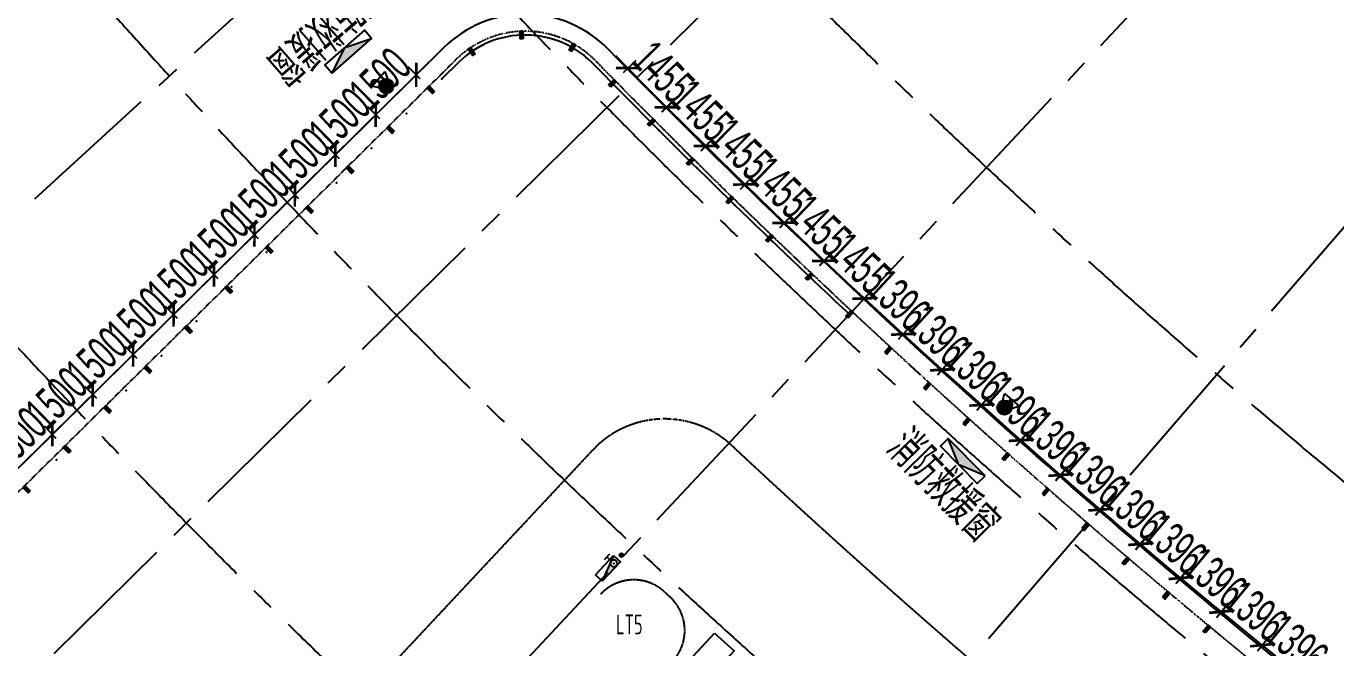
# Model space of a CAD drawing. Extents: x -668578 to 2331563, y -1202445 to 1620273.
# Drawn here: x 713349 to 747905, y 126257 to 142664 of the extents above; entities that cross this region are included whole.
import ezdxf

# ---------------------------------------------------------------- set-up
doc = ezdxf.new("R2010")
doc.units = 0
for name, pattern in [('CENTER2', [28.575, 19.05, -3.175, 3.175, -3.175]), ('Continuous-STLayerSet-Col', [0]), ('DASH', [0.35, 0.25, -0.1]), ('DOT2', [0.125, 0, -0.125])]:
    doc.linetypes.add(name, pattern=pattern)
doc.layers.get('0').update_dxf_attribs({"color": 8})
doc.layers.get('Defpoints').update_dxf_attribs({"color": 8})
for name, color, linetype in [('#文字', 8, 'Continuous'), ('#标注', 8, 'Continuous'), ('#轴线', 8, 'CENTER2'), ('A-AL', 8, 'Continuous'), ('A-BEAM-PLAN-C', 8, 'Continuous'), ('A-FLOR-OTLN', 8, 'DOT2'), ('A-WIND-FRAM', 8, 'Continuous'), ('dim', 8, 'Continuous'), ('STAIR', 8, 'Continuous'), ('外轮廓', 8, 'Continuous'), ('建-文字', 8, 'Continuous'), ('建-消防-防火分区填充', 8, 'Continuous'), ('救援窗', 8, 'Continuous'), ('水-消防-消火栓', 8, 'Continuous'), ('水-消防-消火栓-标识', 8, 'Continuous'), ('消防救援', 8, 'Continuous')]:
    doc.layers.add(name, color=color, linetype=linetype)
doc.styles.add('JHZX', font='jrs.shx', dxfattribs={"width": 0.6, "bigfont": 'jhz.shx'})
doc.styles.add('XD2008', font='xd-hzs.shx', dxfattribs={"width": 0.7, "bigfont": 'xd-hztxt.shx'})
doc.styles.add('图纸文字', font='txt.shx', dxfattribs={"width": 0.5, "bigfont": 'HZTXT.shx'})
doc.dimstyles.new('JZBZ-300', dxfattribs={"dimscale": 300, "dimtxt": 3, "dimasz": 1.5, "dimexe": 1, "dimexo": 1, "dimgap": 0.5, "dimtad": 1, "dimdec": 0, "dimdsep": 46, "dimtxsty": 'JHZX', "dimblk1": 'ARCHTICK', "dimblk2": 'ARCHTICK', "dimsah": 1, "dimcen": 0, "dimclrd": 1, "dimclre": 1, "dimclrt": 2, "dimazin": 2, "dimtfac": 1, "dimtdec": 0, "dimtix": 1, "dimtmove": 0, "dimatfit": 3, "dimfxl": 0, "dimtolj": 1, "dimlwd": -1, "dimlwe": -1, "dimarcsym": 0})
doc.dimstyles.new('JZBZ-400', dxfattribs={"dimscale": 400, "dimtxt": 3, "dimasz": 1.5, "dimexe": 1, "dimexo": 1, "dimgap": 0.5, "dimtad": 1, "dimdec": 0, "dimdsep": 46, "dimtxsty": 'JHZX', "dimblk1": 'ARCHTICK', "dimblk2": 'ARCHTICK', "dimsah": 1, "dimcen": 0, "dimclrd": 1, "dimclre": 1, "dimclrt": 2, "dimazin": 2, "dimtfac": 1, "dimtdec": 0, "dimtix": 1, "dimtmove": 0, "dimatfit": 3, "dimfxl": 0, "dimtolj": 1, "dimlwd": -1, "dimlwe": -1, "dimarcsym": 0})

# ---------------------------------------------------------------- blocks, each defined once
blk = doc.blocks.new('_ARCHTICK')
at = {"color": 0, "linetype": 'ByBlock', "const_width": 0.15}
blk.add_lwpolyline([(-0.5, -0.5), (0.5, 0.5)], dxfattribs=at)
blk = doc.blocks.new('*D2918')
at = {"layer": '#标注', "ltscale": 300, "transparency": 16777216}
for p, q in [((52517, 44290), (60086, 50671)), ((174425, -21557), (175612, -11729))]:
    blk.add_line(p, q, dxfattribs=at)
blk.add_arc((197092, 166179), 179600, 220.13382, 263.11563, dxfattribs=at)
at = {"layer": 'Defpoints', "color": 0, "ltscale": 300, "transparency": 16777216}
for p in [(197092, 166179), (52212, 44032), (92699, 20035), (174378, -21955)]:
    blk.add_point(p, dxfattribs=at)
at = {"layer": '#标注', "ltscale": 300, "transparency": 16777216, "xscale": 600, "yscale": 600, "zscale": 600}
for p, rotation in [((59781, 50414), 130.1338192809486), ((175564, -12126), 353.1156299250185)]:
    blk.add_blockref('_ARCHTICK', p, dxfattribs=dict(at, rotation=rotation))
at = {"layer": '#标注', "ltscale": 300, "transparency": 16777216, "insert": (112118, 8861), "char_height": 1200, "attachment_point": 5, "rotation": 331.6247, "style": 'JHZX'}
blk.add_mtext('\\A1;42.98°', dxfattribs=at)
blk = doc.blocks.new('*D2998')
at = {"layer": '#标注', "transparency": 16777216}
for p, q in [((-91355, 31868), (-88145, 35439)), ((-88413, 35142), (-82643, 29956)), ((-85585, 26682), (-82375, 30253))]:
    blk.add_line(p, q, dxfattribs=at)
at = {"layer": 'Defpoints', "color": 0, "transparency": 16777216}
for p in [(-91623, 31570), (-82643, 29956), (-85853, 26384)]:
    blk.add_point(p, dxfattribs=at)
at = {"layer": '#标注', "transparency": 16777216, "xscale": 600, "yscale": 600, "zscale": 600}
for p, rotation in [((-88413, 35142), 138.0515317976874), ((-82643, 29956), 318.0515317976873)]:
    blk.add_blockref('_ARCHTICK', p, dxfattribs=dict(at, rotation=rotation))
at = {"layer": '#标注', "transparency": 16777216, "insert": (-84993, 33144), "char_height": 1200, "attachment_point": 5, "rotation": 318.0515, "style": 'JHZX'}
blk.add_mtext('\\A1;7758', dxfattribs=at)
blk = doc.blocks.new('*D299')
at = {"layer": 'Defpoints', "color": 0, "ltscale": 300, "transparency": 16777216}
for p in [(745960, 126328), (745646, 125944), (746726, 125060)]:
    blk.add_point(p, dxfattribs=at)
at = {"layer": 'dim', "color": 1, "ltscale": 300, "transparency": 16777216}
for p, q in [((745960, 126328), (745612, 126613)), ((745836, 126176), (746150, 126560)), ((747040, 125444), (745960, 126328)), ((746916, 125292), (747230, 125676)), ((747040, 125444), (747388, 125159))]:
    blk.add_line(p, q, dxfattribs=at)
at = {"layer": 'dim', "color": 1, "ltscale": 300, "transparency": 16777216, "xscale": 450, "yscale": 450, "zscale": 450}
for p, rotation in [((745960, 126328), 320.6906759218861), ((747040, 125444), 140.6906759218861)]:
    blk.add_blockref('_ARCHTICK', p, dxfattribs=dict(at, rotation=rotation))
at = {"layer": 'dim', "color": 2, "ltscale": 300, "transparency": 16777216, "insert": (746880, 126350), "char_height": 900, "attachment_point": 5, "rotation": 320.6907, "style": 'JHZX'}
blk.add_mtext('\\A1;1396', dxfattribs=at)
blk = doc.blocks.new('*D300')
at = {"layer": 'Defpoints', "color": 0, "ltscale": 300, "transparency": 16777216}
for p in [(744880, 127212), (744566, 126829), (745646, 125944)]:
    blk.add_point(p, dxfattribs=at)
at = {"layer": 'dim', "color": 1, "ltscale": 300, "transparency": 16777216}
for p, q in [((744880, 127212), (744532, 127498)), ((744756, 127061), (745070, 127445)), ((745960, 126328), (744880, 127212)), ((745836, 126176), (746150, 126560)), ((745960, 126328), (746308, 126043))]:
    blk.add_line(p, q, dxfattribs=at)
at = {"layer": 'dim', "color": 1, "ltscale": 300, "transparency": 16777216, "xscale": 450, "yscale": 450, "zscale": 450}
for p, rotation in [((744880, 127212), 320.690794600388), ((745960, 126328), 140.690794600388)]:
    blk.add_blockref('_ARCHTICK', p, dxfattribs=dict(at, rotation=rotation))
at = {"layer": 'dim', "color": 2, "ltscale": 300, "transparency": 16777216, "insert": (745800, 127234), "char_height": 900, "attachment_point": 5, "rotation": 320.6908, "style": 'JHZX'}
blk.add_mtext('\\A1;1396', dxfattribs=at)
blk = doc.blocks.new('*D301')
at = {"layer": 'Defpoints', "color": 0, "ltscale": 300, "transparency": 16777216}
for p in [(743809, 128101), (743494, 127724), (744566, 126829)]:
    blk.add_point(p, dxfattribs=at)
at = {"layer": 'dim', "color": 1, "ltscale": 300, "transparency": 16777216}
for p, q in [((743809, 128101), (743464, 128389)), ((743686, 127954), (744002, 128331)), ((744881, 127206), (743809, 128101)), ((744758, 127059), (745073, 127436)), ((744881, 127206), (745226, 126917))]:
    blk.add_line(p, q, dxfattribs=at)
at = {"layer": 'dim', "color": 1, "ltscale": 300, "transparency": 16777216, "xscale": 450, "yscale": 450, "zscale": 450}
for p, rotation in [((743809, 128101), 320.125077342662), ((744881, 127206), 140.125077342662)]:
    blk.add_blockref('_ARCHTICK', p, dxfattribs=dict(at, rotation=rotation))
at = {"layer": 'dim', "color": 2, "ltscale": 300, "transparency": 16777216, "insert": (744730, 128114), "char_height": 900, "attachment_point": 5, "rotation": 320.1251, "style": 'JHZX'}
blk.add_mtext('\\A1;1396', dxfattribs=at)
blk = doc.blocks.new('*D302')
at = {"layer": 'Defpoints', "color": 0, "ltscale": 300, "transparency": 16777216}
for p in [(742744, 128999), (742429, 128626), (743494, 127724)]:
    blk.add_point(p, dxfattribs=at)
at = {"layer": 'dim', "color": 1, "ltscale": 300, "transparency": 16777216}
for p, q in [((742744, 128999), (742401, 129289)), ((742623, 128855), (742938, 129228)), ((743810, 128097), (742744, 128999)), ((743688, 127953), (744004, 128326)), ((743810, 128097), (744153, 127806))]:
    blk.add_line(p, q, dxfattribs=at)
at = {"layer": 'dim', "color": 1, "ltscale": 300, "transparency": 16777216, "xscale": 450, "yscale": 450, "zscale": 450}
for p, rotation in [((742744, 128999), 319.7482229241624), ((743810, 128097), 139.7482229241624)]:
    blk.add_blockref('_ARCHTICK', p, dxfattribs=dict(at, rotation=rotation))
at = {"layer": 'dim', "color": 2, "ltscale": 300, "transparency": 16777216, "insert": (743665, 129006), "char_height": 900, "attachment_point": 5, "rotation": 319.7482, "style": 'JHZX'}
blk.add_mtext('\\A1;1396', dxfattribs=at)
blk = doc.blocks.new('*D303')
at = {"layer": 'Defpoints', "color": 0, "ltscale": 300, "transparency": 16777216}
for p in [(741689, 129905), (741372, 129538), (742429, 128626)]:
    blk.add_point(p, dxfattribs=at)
at = {"layer": 'dim', "color": 1, "ltscale": 300, "transparency": 16777216}
for p, q in [((741689, 129905), (741349, 130200)), ((741568, 129765), (741885, 130132)), ((742746, 128993), (741689, 129905)), ((742625, 128853), (742942, 129220)), ((742746, 128993), (743086, 128699))]:
    blk.add_line(p, q, dxfattribs=at)
at = {"layer": 'dim', "color": 1, "ltscale": 300, "transparency": 16777216, "xscale": 450, "yscale": 450, "zscale": 450}
for p, rotation in [((741689, 129905), 319.1826194625947), ((742746, 128993), 139.1826194625947)]:
    blk.add_blockref('_ARCHTICK', p, dxfattribs=dict(at, rotation=rotation))
at = {"layer": 'dim', "color": 2, "ltscale": 300, "transparency": 16777216, "insert": (742610, 129903), "char_height": 900, "attachment_point": 5, "rotation": 319.1826, "style": 'JHZX'}
blk.add_mtext('\\A1;1396', dxfattribs=at)
blk = doc.blocks.new('*D304')
at = {"layer": 'Defpoints', "color": 0, "ltscale": 300, "transparency": 16777216}
for p in [(740636, 130819), (740316, 130451), (741369, 129535)]:
    blk.add_point(p, dxfattribs=at)
at = {"layer": 'dim', "color": 1, "ltscale": 300, "transparency": 16777216}
for p, q in [((740636, 130819), (740296, 131114)), ((740512, 130677), (740833, 131046)), ((741690, 129903), (740636, 130819)), ((741566, 129761), (741886, 130130)), ((741690, 129903), (742029, 129608))]:
    blk.add_line(p, q, dxfattribs=at)
at = {"layer": 'dim', "color": 1, "ltscale": 300, "transparency": 16777216, "xscale": 450, "yscale": 450, "zscale": 450}
for p, rotation in [((740636, 130819), 318.9941528991594), ((741690, 129903), 138.9941528991594)]:
    blk.add_blockref('_ARCHTICK', p, dxfattribs=dict(at, rotation=rotation))
at = {"layer": 'dim', "color": 2, "ltscale": 300, "transparency": 16777216, "insert": (741556, 130814), "char_height": 900, "attachment_point": 5, "rotation": 318.9942, "style": 'JHZX'}
blk.add_mtext('\\A1;1396', dxfattribs=at)
blk = doc.blocks.new('*D305')
at = {"layer": 'Defpoints', "color": 0, "ltscale": 300, "transparency": 16777216}
for p in [(739590, 131739), (739268, 131374), (740316, 130451)]:
    blk.add_point(p, dxfattribs=at)
at = {"layer": 'dim', "color": 1, "ltscale": 300, "transparency": 16777216}
for p, q in [((739590, 131739), (739253, 132037)), ((739467, 131599), (739789, 131964)), ((740638, 130816), (739590, 131739)), ((740514, 130676), (740836, 131042)), ((740638, 130816), (740975, 130519))]:
    blk.add_line(p, q, dxfattribs=at)
at = {"layer": 'dim', "color": 1, "ltscale": 300, "transparency": 16777216, "xscale": 450, "yscale": 450, "zscale": 450}
for p, rotation in [((739590, 131739), 318.6170160008384), ((740638, 130816), 138.6170160008384)]:
    blk.add_blockref('_ARCHTICK', p, dxfattribs=dict(at, rotation=rotation))
at = {"layer": 'dim', "color": 2, "ltscale": 300, "transparency": 16777216, "insert": (740511, 131728), "char_height": 900, "attachment_point": 5, "rotation": 318.617, "style": 'JHZX'}
blk.add_mtext('\\A1;1396', dxfattribs=at)
blk = doc.blocks.new('*D306')
at = {"layer": 'Defpoints', "color": 0, "ltscale": 300, "transparency": 16777216}
for p in [(738553, 132666), (738230, 132307), (739268, 131374)]:
    blk.add_point(p, dxfattribs=at)
at = {"layer": 'dim', "color": 1, "ltscale": 300, "transparency": 16777216}
for p, q in [((738553, 132666), (738218, 132967)), ((738430, 132530), (738753, 132889)), ((739591, 131733), (738553, 132666)), ((739469, 131597), (739792, 131956)), ((739591, 131733), (739926, 131432))]:
    blk.add_line(p, q, dxfattribs=at)
at = {"layer": 'dim', "color": 1, "ltscale": 300, "transparency": 16777216, "xscale": 450, "yscale": 450, "zscale": 450}
for p, rotation in [((738553, 132666), 318.0515966153808), ((739591, 131733), 138.0515966153808)]:
    blk.add_blockref('_ARCHTICK', p, dxfattribs=dict(at, rotation=rotation))
at = {"layer": 'dim', "color": 2, "ltscale": 300, "transparency": 16777216, "insert": (739473, 132646), "char_height": 900, "attachment_point": 5, "rotation": 318.0516, "style": 'JHZX'}
blk.add_mtext('\\A1;1396', dxfattribs=at)
blk = doc.blocks.new('*D307')
at = {"layer": 'Defpoints', "color": 0, "ltscale": 300, "transparency": 16777216}
for p in [(737514, 133599), (737192, 133240), (738230, 132307)]:
    blk.add_point(p, dxfattribs=at)
at = {"layer": 'dim', "color": 1, "ltscale": 300, "transparency": 16777216}
for p, q in [((737514, 133599), (737180, 133900)), ((737392, 133463), (737715, 133822)), ((738553, 132666), (737514, 133599)), ((738430, 132530), (738753, 132889)), ((738553, 132666), (738887, 132365))]:
    blk.add_line(p, q, dxfattribs=at)
at = {"layer": 'dim', "color": 1, "ltscale": 300, "transparency": 16777216, "xscale": 450, "yscale": 450, "zscale": 450}
for p, rotation in [((737514, 133599), 318.0515914003878), ((738553, 132666), 138.0515914003878)]:
    blk.add_blockref('_ARCHTICK', p, dxfattribs=dict(at, rotation=rotation))
at = {"layer": 'dim', "color": 2, "ltscale": 300, "transparency": 16777216, "insert": (738435, 133579), "char_height": 900, "attachment_point": 5, "rotation": 318.0516, "style": 'JHZX'}
blk.add_mtext('\\A1;1396', dxfattribs=at)
blk = doc.blocks.new('*D308')
at = {"layer": 'Defpoints', "color": 0, "ltscale": 300, "transparency": 16777216}
for p in [(736486, 134536), (736163, 134183), (737192, 133240)]:
    blk.add_point(p, dxfattribs=at)
at = {"layer": 'dim', "color": 1, "ltscale": 300, "transparency": 16777216}
for p, q in [((736486, 134536), (736154, 134840)), ((736365, 134405), (736689, 134757)), ((737515, 133593), (736486, 134536)), ((737394, 133461), (737718, 133814)), ((737515, 133593), (737847, 133289))]:
    blk.add_line(p, q, dxfattribs=at)
at = {"layer": 'dim', "color": 1, "ltscale": 300, "transparency": 16777216, "xscale": 450, "yscale": 450, "zscale": 450}
for p, rotation in [((736486, 134536), 317.4859808515012), ((737515, 133593), 137.4859808515011)]:
    blk.add_blockref('_ARCHTICK', p, dxfattribs=dict(at, rotation=rotation))
at = {"layer": 'dim', "color": 2, "ltscale": 300, "transparency": 16777216, "insert": (737406, 134507), "char_height": 900, "attachment_point": 5, "rotation": 317.486, "style": 'JHZX'}
blk.add_mtext('\\A1;1396', dxfattribs=at)
blk = doc.blocks.new('*D309')
at = {"layer": 'Defpoints', "color": 0, "ltscale": 300, "transparency": 16777216}
for p in [(735463, 135482), (735140, 135134), (736163, 134183)]:
    blk.add_point(p, dxfattribs=at)
at = {"layer": 'dim', "color": 1, "ltscale": 300, "transparency": 16777216}
for p, q in [((735463, 135482), (735134, 135788)), ((735344, 135353), (735668, 135702)), ((736486, 134532), (735463, 135482)), ((736367, 134403), (736690, 134752)), ((736486, 134532), (736816, 134226))]:
    blk.add_line(p, q, dxfattribs=at)
at = {"layer": 'dim', "color": 1, "ltscale": 300, "transparency": 16777216, "xscale": 450, "yscale": 450, "zscale": 450}
for p, rotation in [((735463, 135482), 317.1087710049648), ((736486, 134532), 137.1087710049648)]:
    blk.add_blockref('_ARCHTICK', p, dxfattribs=dict(at, rotation=rotation))
at = {"layer": 'dim', "color": 2, "ltscale": 300, "transparency": 16777216, "insert": (736383, 135446), "char_height": 900, "attachment_point": 5, "rotation": 317.1088, "style": 'JHZX'}
blk.add_mtext('\\A1;1396', dxfattribs=at)
blk = doc.blocks.new('*D310')
at = {"layer": 'Defpoints', "color": 0, "ltscale": 300, "transparency": 16777216}
for p in [(734405, 136475), (734081, 136131), (735140, 135134)]:
    blk.add_point(p, dxfattribs=at)
at = {"layer": 'dim', "color": 1, "ltscale": 300, "transparency": 16777216}
for p, q in [((734405, 136475), (734077, 136784)), ((734286, 136349), (734610, 136694)), ((735464, 135478), (734405, 136475)), ((735345, 135352), (735670, 135696)), ((735464, 135478), (735792, 135169))]:
    blk.add_line(p, q, dxfattribs=at)
at = {"layer": 'dim', "color": 1, "ltscale": 300, "transparency": 16777216, "xscale": 450, "yscale": 450, "zscale": 450}
for p, rotation in [((734405, 136475), 316.7244940097519), ((735464, 135478), 136.7244940097519)]:
    blk.add_blockref('_ARCHTICK', p, dxfattribs=dict(at, rotation=rotation))
at = {"layer": 'dim', "color": 2, "ltscale": 300, "transparency": 16777216, "insert": (735346, 136413), "char_height": 900, "attachment_point": 5, "rotation": 316.7245, "style": 'JHZX'}
blk.add_mtext('\\A1;1455', dxfattribs=at)
blk = doc.blocks.new('*D311')
at = {"layer": 'Defpoints', "color": 0, "ltscale": 300, "transparency": 16777216}
for p in [(733356, 137477), (733032, 137139), (734081, 136131)]:
    blk.add_point(p, dxfattribs=at)
at = {"layer": 'dim', "color": 1, "ltscale": 300, "transparency": 16777216}
for p, q in [((733356, 137477), (733032, 137788)), ((733240, 137355), (733564, 137693)), ((734405, 136468), (733356, 137477)), ((734288, 136347), (734613, 136685)), ((734405, 136468), (734730, 136157))]:
    blk.add_line(p, q, dxfattribs=at)
at = {"layer": 'dim', "color": 1, "ltscale": 300, "transparency": 16777216, "xscale": 450, "yscale": 450, "zscale": 450}
for p, rotation in [((733356, 137477), 316.1346505768411), ((734405, 136468), 136.1346505768411)]:
    blk.add_blockref('_ARCHTICK', p, dxfattribs=dict(at, rotation=rotation))
at = {"layer": 'dim', "color": 2, "ltscale": 300, "transparency": 16777216, "insert": (734296, 137405), "char_height": 900, "attachment_point": 5, "rotation": 316.1347, "style": 'JHZX'}
blk.add_mtext('\\A1;1455', dxfattribs=at)
blk = doc.blocks.new('*D312')
at = {"layer": 'Defpoints', "color": 0, "ltscale": 300, "transparency": 16777216}
for p in [(732316, 138488), (731986, 138151), (733028, 137135)]:
    blk.add_point(p, dxfattribs=at)
at = {"layer": 'dim', "color": 1, "ltscale": 300, "transparency": 16777216}
for p, q in [((732316, 138488), (731993, 138802)), ((732196, 138365), (732525, 138703)), ((733358, 137473), (732316, 138488)), ((733238, 137350), (733567, 137688)), ((733358, 137473), (733680, 137159))]:
    blk.add_line(p, q, dxfattribs=at)
at = {"layer": 'dim', "color": 1, "ltscale": 300, "transparency": 16777216, "xscale": 450, "yscale": 450, "zscale": 450}
for p, rotation in [((732316, 138488), 315.7417649772056), ((733358, 137473), 135.7417649772056)]:
    blk.add_blockref('_ARCHTICK', p, dxfattribs=dict(at, rotation=rotation))
at = {"layer": 'dim', "color": 2, "ltscale": 300, "transparency": 16777216, "insert": (733255, 138411), "char_height": 900, "attachment_point": 5, "rotation": 315.7418, "style": 'JHZX'}
blk.add_mtext('\\A1;1455', dxfattribs=at)
blk = doc.blocks.new('*D313')
at = {"layer": 'Defpoints', "color": 0, "ltscale": 300, "transparency": 16777216}
for p in [(731277, 139505), (730945, 139166), (731983, 138147)]:
    blk.add_point(p, dxfattribs=at)
at = {"layer": 'dim', "color": 1, "ltscale": 300, "transparency": 16777216}
for p, q in [((731277, 139505), (730956, 139820)), ((731155, 139380), (731488, 139719)), ((732316, 138486), (731277, 139505)), ((732193, 138361), (732526, 138700)), ((732316, 138486), (732637, 138171))]:
    blk.add_line(p, q, dxfattribs=at)
at = {"layer": 'dim', "color": 1, "ltscale": 300, "transparency": 16777216, "xscale": 450, "yscale": 450, "zscale": 450}
for p, rotation in [((731277, 139505), 315.5451265925133), ((732316, 138486), 135.5451265925133)]:
    blk.add_blockref('_ARCHTICK', p, dxfattribs=dict(at, rotation=rotation))
at = {"layer": 'dim', "color": 2, "ltscale": 300, "transparency": 16777216, "insert": (732217, 139424), "char_height": 900, "attachment_point": 5, "rotation": 315.5451, "style": 'JHZX'}
blk.add_mtext('\\A1;1455', dxfattribs=at)
blk = doc.blocks.new('*D314')
at = {"layer": 'Defpoints', "color": 0, "ltscale": 300, "transparency": 16777216}
for p in [(730247, 140528), (729913, 140192), (730945, 139166)]:
    blk.add_point(p, dxfattribs=at)
at = {"layer": 'dim', "color": 1, "ltscale": 300, "transparency": 16777216}
for p, q in [((730247, 140528), (729928, 140845)), ((730125, 140404), (730459, 140740)), ((731279, 139502), (730247, 140528)), ((731156, 139378), (731490, 139714)), ((731279, 139502), (731598, 139184))]:
    blk.add_line(p, q, dxfattribs=at)
at = {"layer": 'dim', "color": 1, "ltscale": 300, "transparency": 16777216, "xscale": 450, "yscale": 450, "zscale": 450}
for p, rotation in [((730247, 140528), 315.1524884962099), ((731279, 139502), 135.1524884962099)]:
    blk.add_blockref('_ARCHTICK', p, dxfattribs=dict(at, rotation=rotation))
at = {"layer": 'dim', "color": 2, "ltscale": 300, "transparency": 16777216, "insert": (731186, 140440), "char_height": 900, "attachment_point": 5, "rotation": 315.1525, "style": 'JHZX'}
blk.add_mtext('\\A1;1455', dxfattribs=at)
blk = doc.blocks.new('*D315')
at = {"layer": 'Defpoints', "color": 0, "ltscale": 300, "transparency": 16777216}
for p in [(729226, 141557), (728892, 141228), (729913, 140192)]:
    blk.add_point(p, dxfattribs=at)
at = {"layer": 'dim', "color": 1, "ltscale": 300, "transparency": 16777216}
for p, q in [((729226, 141557), (728911, 141878)), ((729106, 141439), (729440, 141768)), ((730247, 140521), (729226, 141557)), ((730127, 140402), (730461, 140731)), ((730247, 140521), (730563, 140200))]:
    blk.add_line(p, q, dxfattribs=at)
at = {"layer": 'dim', "color": 1, "ltscale": 300, "transparency": 16777216, "xscale": 450, "yscale": 450, "zscale": 450}
for p, rotation in [((729226, 141557), 314.5638823063431), ((730247, 140521), 134.5638823063431)]:
    blk.add_blockref('_ARCHTICK', p, dxfattribs=dict(at, rotation=rotation))
at = {"layer": 'dim', "color": 2, "ltscale": 300, "transparency": 16777216, "insert": (730164, 141460), "char_height": 900, "attachment_point": 5, "rotation": 314.5639, "style": 'JHZX'}
blk.add_mtext('\\A1;1455', dxfattribs=at)
blk = doc.blocks.new('*D320')
at = {"layer": 'Defpoints', "color": 0, "ltscale": 300, "transparency": 16777216}
for p in [(723958, 141058), (722574, 140324), (722891, 140004)]:
    blk.add_point(p, dxfattribs=at)
at = {"layer": 'dim', "color": 1, "ltscale": 300, "transparency": 16777216}
for p, q in [((723641, 141379), (723961, 141695)), ((723641, 141379), (722574, 140324)), ((723747, 141272), (723430, 141592)), ((722574, 140324), (722254, 140008)), ((722680, 140218), (722363, 140538))]:
    blk.add_line(p, q, dxfattribs=at)
at = {"layer": 'dim', "color": 1, "ltscale": 300, "transparency": 16777216, "xscale": 450, "yscale": 450, "zscale": 450}
for p, rotation in [((723641, 141379), 224.6582207606649), ((722574, 140324), 44.65822076066485)]:
    blk.add_blockref('_ARCHTICK', p, dxfattribs=dict(at, rotation=rotation))
at = {"layer": 'dim', "color": 2, "ltscale": 300, "transparency": 16777216, "insert": (722686, 141278), "char_height": 900, "attachment_point": 5, "rotation": 44.6582, "style": 'JHZX'}
blk.add_mtext('\\A1;1500', dxfattribs=at)
blk = doc.blocks.new('*D321')
at = {"layer": 'Defpoints', "color": 0, "ltscale": 300, "transparency": 16777216}
for p in [(722891, 140004), (721507, 139270), (721824, 138950)]:
    blk.add_point(p, dxfattribs=at)
at = {"layer": 'dim', "color": 1, "ltscale": 300, "transparency": 16777216}
for p, q in [((722574, 140324), (721507, 139270)), ((722680, 140218), (722363, 140538)), ((722574, 140324), (722894, 140640)), ((721507, 139270), (721187, 138954)), ((721613, 139163), (721296, 139483))]:
    blk.add_line(p, q, dxfattribs=at)
at = {"layer": 'dim', "color": 1, "ltscale": 300, "transparency": 16777216, "xscale": 450, "yscale": 450, "zscale": 450}
for p, rotation in [((722574, 140324), 224.6582207606649), ((721507, 139270), 44.65822076066485)]:
    blk.add_blockref('_ARCHTICK', p, dxfattribs=dict(at, rotation=rotation))
at = {"layer": 'dim', "color": 2, "ltscale": 300, "transparency": 16777216, "insert": (721619, 140224), "char_height": 900, "attachment_point": 5, "rotation": 44.6582, "style": 'JHZX'}
blk.add_mtext('\\A1;1500', dxfattribs=at)
blk = doc.blocks.new('*D322')
at = {"layer": 'Defpoints', "color": 0, "ltscale": 300, "transparency": 16777216}
for p in [(721824, 138950), (720440, 138216), (720757, 137895)]:
    blk.add_point(p, dxfattribs=at)
at = {"layer": 'dim', "color": 1, "ltscale": 300, "transparency": 16777216}
for p, q in [((721507, 139270), (720440, 138216)), ((721613, 139163), (721296, 139483)), ((721507, 139270), (721827, 139586)), ((720546, 138109), (720229, 138429)), ((720440, 138216), (720120, 137899))]:
    blk.add_line(p, q, dxfattribs=at)
at = {"layer": 'dim', "color": 1, "ltscale": 300, "transparency": 16777216, "xscale": 450, "yscale": 450, "zscale": 450}
for p, rotation in [((721507, 139270), 224.6582207606649), ((720440, 138216), 44.65822076066485)]:
    blk.add_blockref('_ARCHTICK', p, dxfattribs=dict(at, rotation=rotation))
at = {"layer": 'dim', "color": 2, "ltscale": 300, "transparency": 16777216, "insert": (720552, 139170), "char_height": 900, "attachment_point": 5, "rotation": 44.6582, "style": 'JHZX'}
blk.add_mtext('\\A1;1500', dxfattribs=at)
blk = doc.blocks.new('*D323')
at = {"layer": 'Defpoints', "color": 0, "ltscale": 300, "transparency": 16777216}
for p in [(720757, 137895), (719373, 137161), (719690, 136841)]:
    blk.add_point(p, dxfattribs=at)
at = {"layer": 'dim', "color": 1, "ltscale": 300, "transparency": 16777216}
for p, q in [((720546, 138109), (720229, 138429)), ((720440, 138216), (720760, 138532)), ((720440, 138216), (719373, 137161)), ((719479, 137055), (719163, 137375)), ((719373, 137161), (719053, 136845))]:
    blk.add_line(p, q, dxfattribs=at)
at = {"layer": 'dim', "color": 1, "ltscale": 300, "transparency": 16777216, "xscale": 450, "yscale": 450, "zscale": 450}
for p, rotation in [((720440, 138216), 224.6582207606649), ((719373, 137161), 44.65822076066485)]:
    blk.add_blockref('_ARCHTICK', p, dxfattribs=dict(at, rotation=rotation))
at = {"layer": 'dim', "color": 2, "ltscale": 300, "transparency": 16777216, "insert": (719485, 138115), "char_height": 900, "attachment_point": 5, "rotation": 44.6582, "style": 'JHZX'}
blk.add_mtext('\\A1;1500', dxfattribs=at)
blk = doc.blocks.new('*D324')
at = {"layer": 'Defpoints', "color": 0, "ltscale": 300, "transparency": 16777216}
for p in [(719690, 136841), (718306, 136107), (718623, 135787)]:
    blk.add_point(p, dxfattribs=at)
at = {"layer": 'dim', "color": 1, "ltscale": 300, "transparency": 16777216}
for p, q in [((719479, 137055), (719163, 137375)), ((719373, 137161), (719693, 137478)), ((719373, 137161), (718306, 136107)), ((718412, 136000), (718096, 136320)), ((718306, 136107), (717986, 135791))]:
    blk.add_line(p, q, dxfattribs=at)
at = {"layer": 'dim', "color": 1, "ltscale": 300, "transparency": 16777216, "xscale": 450, "yscale": 450, "zscale": 450}
for p, rotation in [((719373, 137161), 224.6582207606649), ((718306, 136107), 44.65822076066485)]:
    blk.add_blockref('_ARCHTICK', p, dxfattribs=dict(at, rotation=rotation))
at = {"layer": 'dim', "color": 2, "ltscale": 300, "transparency": 16777216, "insert": (718418, 137061), "char_height": 900, "attachment_point": 5, "rotation": 44.6582, "style": 'JHZX'}
blk.add_mtext('\\A1;1500', dxfattribs=at)
blk = doc.blocks.new('*D325')
at = {"layer": 'Defpoints', "color": 0, "ltscale": 300, "transparency": 16777216}
for p in [(718623, 135787), (717239, 135053), (717556, 134733)]:
    blk.add_point(p, dxfattribs=at)
at = {"layer": 'dim', "color": 1, "ltscale": 300, "transparency": 16777216}
for p, q in [((718412, 136000), (718096, 136320)), ((718306, 136107), (718626, 136423)), ((718306, 136107), (717239, 135053)), ((717345, 134946), (717029, 135266)), ((717239, 135053), (716919, 134736))]:
    blk.add_line(p, q, dxfattribs=at)
at = {"layer": 'dim', "color": 1, "ltscale": 300, "transparency": 16777216, "xscale": 450, "yscale": 450, "zscale": 450}
for p, rotation in [((718306, 136107), 224.6582207606649), ((717239, 135053), 44.65822076066485)]:
    blk.add_blockref('_ARCHTICK', p, dxfattribs=dict(at, rotation=rotation))
at = {"layer": 'dim', "color": 2, "ltscale": 300, "transparency": 16777216, "insert": (717351, 136007), "char_height": 900, "attachment_point": 5, "rotation": 44.6582, "style": 'JHZX'}
blk.add_mtext('\\A1;1500', dxfattribs=at)
blk = doc.blocks.new('*D326')
at = {"layer": 'Defpoints', "color": 0, "ltscale": 300, "transparency": 16777216}
for p in [(717556, 134733), (716172, 133998), (716489, 133678)]:
    blk.add_point(p, dxfattribs=at)
at = {"layer": 'dim', "color": 1, "ltscale": 300, "transparency": 16777216}
for p, q in [((717345, 134946), (717029, 135266)), ((717239, 135053), (717560, 135369)), ((717239, 135053), (716172, 133998)), ((716278, 133892), (715962, 134212)), ((716172, 133998), (715852, 133682))]:
    blk.add_line(p, q, dxfattribs=at)
at = {"layer": 'dim', "color": 1, "ltscale": 300, "transparency": 16777216, "xscale": 450, "yscale": 450, "zscale": 450}
for p, rotation in [((717239, 135053), 224.6582207606649), ((716172, 133998), 44.65822076066485)]:
    blk.add_blockref('_ARCHTICK', p, dxfattribs=dict(at, rotation=rotation))
at = {"layer": 'dim', "color": 2, "ltscale": 300, "transparency": 16777216, "insert": (716284, 134952), "char_height": 900, "attachment_point": 5, "rotation": 44.6582, "style": 'JHZX'}
blk.add_mtext('\\A1;1500', dxfattribs=at)
blk = doc.blocks.new('*D327')
at = {"layer": 'Defpoints', "color": 0, "ltscale": 300, "transparency": 16777216}
for p in [(716489, 133678), (715105, 132944), (715422, 132624)]:
    blk.add_point(p, dxfattribs=at)
at = {"layer": 'dim', "color": 1, "ltscale": 300, "transparency": 16777216}
for p, q in [((716278, 133892), (715962, 134212)), ((716172, 133998), (716493, 134315)), ((716172, 133998), (715105, 132944)), ((715211, 132837), (714895, 133157)), ((715105, 132944), (714785, 132628))]:
    blk.add_line(p, q, dxfattribs=at)
at = {"layer": 'dim', "color": 1, "ltscale": 300, "transparency": 16777216, "xscale": 450, "yscale": 450, "zscale": 450}
for p, rotation in [((716172, 133998), 224.6582207606649), ((715105, 132944), 44.65822076066485)]:
    blk.add_blockref('_ARCHTICK', p, dxfattribs=dict(at, rotation=rotation))
at = {"layer": 'dim', "color": 2, "ltscale": 300, "transparency": 16777216, "insert": (715217, 133898), "char_height": 900, "attachment_point": 5, "rotation": 44.6582, "style": 'JHZX'}
blk.add_mtext('\\A1;1500', dxfattribs=at)
blk = doc.blocks.new('*D328')
at = {"layer": 'Defpoints', "color": 0, "ltscale": 300, "transparency": 16777216}
for p in [(715422, 132624), (714039, 131890), (714355, 131570)]:
    blk.add_point(p, dxfattribs=at)
at = {"layer": 'dim', "color": 1, "ltscale": 300, "transparency": 16777216}
for p, q in [((715211, 132837), (714895, 133157)), ((715105, 132944), (715426, 133260)), ((715105, 132944), (714039, 131890)), ((714144, 131783), (713828, 132103)), ((714039, 131890), (713718, 131573))]:
    blk.add_line(p, q, dxfattribs=at)
at = {"layer": 'dim', "color": 1, "ltscale": 300, "transparency": 16777216, "xscale": 450, "yscale": 450, "zscale": 450}
for p, rotation in [((715105, 132944), 224.6582207606649), ((714039, 131890), 44.65822076066485)]:
    blk.add_blockref('_ARCHTICK', p, dxfattribs=dict(at, rotation=rotation))
at = {"layer": 'dim', "color": 2, "ltscale": 300, "transparency": 16777216, "insert": (714150, 132844), "char_height": 900, "attachment_point": 5, "rotation": 44.6582, "style": 'JHZX'}
blk.add_mtext('\\A1;1500', dxfattribs=at)
blk = doc.blocks.new('*D329')
at = {"layer": 'Defpoints', "color": 0, "ltscale": 300, "transparency": 16777216}
for p in [(714355, 131570), (712972, 130835), (713288, 130515)]:
    blk.add_point(p, dxfattribs=at)
at = {"layer": 'dim', "color": 1, "ltscale": 300, "transparency": 16777216}
for p, q in [((714144, 131783), (713828, 132103)), ((714039, 131890), (714359, 132206)), ((714039, 131890), (712972, 130835)), ((713077, 130729), (712761, 131049)), ((712972, 130835), (712651, 130519))]:
    blk.add_line(p, q, dxfattribs=at)
at = {"layer": 'dim', "color": 1, "ltscale": 300, "transparency": 16777216, "xscale": 450, "yscale": 450, "zscale": 450}
for p, rotation in [((714039, 131890), 224.6582207606649), ((712972, 130835), 44.65822076066485)]:
    blk.add_blockref('_ARCHTICK', p, dxfattribs=dict(at, rotation=rotation))
at = {"layer": 'dim', "color": 2, "ltscale": 300, "transparency": 16777216, "insert": (713083, 131789), "char_height": 900, "attachment_point": 5, "rotation": 44.6582, "style": 'JHZX'}
blk.add_mtext('\\A1;1500', dxfattribs=at)
blk = doc.blocks.new('A$C6e55dde9')
at = {"layer": '救援窗'}
h = blk.add_hatch(color=256, dxfattribs=at)
edge = h.paths.add_edge_path()
edge.add_arc((-839, -143), 839, 350.4779, 360)
edge.add_arc((839, -143), 839, 180, 189.5221)
edge.add_line((12, -282), (693, 0))
edge.add_line((693, 0), (-693, 0))
edge.add_line((-693, 0), (-12, -282))
edge = h.paths.add_edge_path()
edge.add_line((-12, -282), (0, -287))
edge.add_line((0, -287), (12, -282))
edge.add_arc((839, -143), 839, 180, 189.5221, ccw=False)
edge.add_arc((-839, -143), 839, -9.5221, 0, ccw=False)
blk.add_lwpolyline([(693, 0), (-693, 0), (-693, -287), (693, -287)], close=True, dxfattribs=at)
blk.add_lwpolyline([(693, 0), (0, -287), (-693, 0)], dxfattribs=at)
blk = doc.blocks.new('A$Cf5e5299f')
at = {"layer": '#标注', "ltscale": 300}
blk.add_blockref('A$C6e55dde9', (0, 0), dxfattribs=at)
at = {"layer": '#文字', "style": '图纸文字', "width": 0.7}
blk.add_text('消防救援窗', height=1000, dxfattribs=at).set_placement((-1646, -1458))
blk = doc.blocks.new('消火栓箱-111')
blk.add_hatch(color=256).paths.add_polyline_path([(-200, -54), (-200, -60, -0.414214), (-110, -150, -1), (-290, -150, -0.414214), (-200, -60), (-200, -54), (-350, 0), (-350, -250), (350, -250)])
for p, q in [((350, 0), (-350, 0)), ((-350, 0), (350, -250)), ((-350, 0), (-350, -250)), ((-300, 100), (-100, 100)), ((-200, -60), (-200, 100)), ((350, -250), (350, 0)), ((-350, -250), (350, -250))]:
    blk.add_line(p, q)
blk.add_circle((-200, -150), 90)
blk.add_point((-200, -150))
at = {"layer": '水-消防-消火栓'}
blk.add_arc((-350, 0), 700, 359.9687, 0, dxfattribs=at)
blk = doc.blocks.new('立管-R75-1')
at = {"linetype": 'Continuous'}
blk.add_circle((0, 0), 75, dxfattribs=at)
blk.add_point((0, 0), dxfattribs=at)
blk = doc.blocks.new('幕墙分隔')
for p, q in [((-40, -100), (40, 100)), ((0, 100), (0, -100))]:
    blk.add_line(p, q)
blk.add_lwpolyline([(-40, 100), (40, 100), (40, -100), (-40, -100)], close=True)
blk = doc.blocks.new('A$C1BDD5639')
at = {"layer": '消防救援', "linetype": 'ByBlock'}
h = blk.add_hatch(color=256, dxfattribs=at)
h.dxf.hatch_style = 1
edge = h.paths.add_edge_path()
edge.add_arc((-283, 16), 191, 0, 360)
for p, q in [((-475, 16), (0, 254)), ((0, -254), (-475, 16)), ((0, 254), (0, -254))]:
    blk.add_line(p, q, dxfattribs=at)
blk.add_circle((-283, 16), 191, dxfattribs=at)
blk = doc.blocks.new('A$C47405904')
at = {"layer": 'A-AL'}
blk.add_lwpolyline([(-89278, 9481, -0.031021), (-108755, 27069, 0.415715), (-113080, 27106), (-145267, -4699, 0.412976), (-145302, -9004, 0.149442), (-10240, -82596, 0.358696), (-6809, -80780)], format="xyb", dxfattribs=at)
at = {"layer": 'A-BEAM-PLAN-C', "linetype": 'Continuous-STLayerSet-Col'}
blk.add_lwpolyline([(-105937, 11650), (-105421, 11179), (-106444, 10084), (-106962, 10554)], close=True, dxfattribs=at)
at = {"layer": 'A-FLOR-OTLN'}
blk.add_line((-112763, 26786), (-144951, -5020), dxfattribs=at)
for centre, radius, start, end in [((-110936, 24937), 2600, 44.3647, 134.6582), ((42590, 175095), 212150, 224.36474, 258.37779)]:
    blk.add_arc(centre, radius, start, end, dxfattribs=at)
at = {"layer": 'A-WIND-FRAM'}
for p in [(-111040, 27534), (-112403, 27083), (-109645, 27194), (-108563, 26230), (-107538, 25197), (-106507, 24171), (-105469, 23153), (-104423, 22141), (-103371, 21136)]:
    blk.add_point(p, dxfattribs=at)
at = {"layer": 'STAIR', "color": 9, "linetype": 'DASH'}
blk.add_line((-107252, 12733), (-107106, 12597), dxfattribs=at)
for points in [[(-108948, 12676, -0.414214), (-107252, 12733)], [(-107049, 10901, 0.414214), (-107106, 12597)]]:
    blk.add_lwpolyline(points, format="xyb", dxfattribs=at)
at = {"layer": '外轮廓', "color": 3, "linetype": 'DASH', "ltscale": 5}
blk.add_lwpolyline([(-109158, 16478), (-135454, -11643, 0.41242), (-135330, -15318, 0.140163), (-7770, -80593, 0.412914), (-4719, -78556), (3836, -36160, 0.415851), (1787, -33095, -0.057061), (-44213, -18484, 0.041227), (-47955, -17165, 0.051572), (-52855, -16406), (-54407, -16327, -0.116659), (-64974, -13255, -0.058192), (-105484, 16602, 0.414617), (-109158, 16478)], format="xyb", close=True, dxfattribs=at)
at = {"layer": '建-消防-防火分区填充'}
blk.add_lwpolyline([(-108386, 25909), (-109149, 26685, 0.415715), (-112693, 26715), (-113137, 26276)], format="xyb", dxfattribs=at)
blk.add_arc((42586, 175091), 212245, 224.65817, 226.92042, dxfattribs=at)
for p in [(-110684, 27421), (-112055, 27170), (-109391, 26901), (-113139, 26280), (-114064, 25366), (-107402, 24919), (-114989, 24452), (-106410, 23935), (-115914, 23539), (-105412, 22958), (-104408, 21987), (-117760, 21708), (-118685, 20794), (-103397, 21023), (-119610, 19880), (-101357, 19116), (-120535, 18966), (-121460, 18052), (-100327, 18172), (-99292, 17235), (-98250, 16304), (-123307, 16222), (-97202, 15381), (-95088, 13555), (-94022, 12653), (-92950, 11757)]:
    blk.add_point(p, dxfattribs=at)
at = {"layer": 'A-WIND-FRAM'}
for p, rotation in [((-111036, 27434), 182.2944607589692), ((-112347, 27000), 214.3524158292037), ((-109695, 27107), 150.2365056890982), ((-113424, 25993), 224.6582207605147), ((-108634, 26160), 134.5638823062346), ((-114491, 24939), 224.6582207605147), ((-107609, 25127), 134.9559937573062), ((-106577, 24100), 135.3772243798629), ((-115558, 23884), 224.6582207605147), ((-105538, 23081), 135.7417649771056), ((-116625, 22830), 224.6582207605147), ((-104492, 22069), 136.1346505767434), ((-117692, 21776), 224.6582207605147), ((-103440, 21064), 136.5275361736969), ((-118759, 20721), 224.6582207605147), ((-102380, 20066), 136.9204234770368), ((-119825, 19667), 224.6582207605147), ((-120892, 18613), 224.6582207605147), ((-121959, 17558), 224.6582207605147), ((-123026, 16504), 224.6582207605147), ((-98250, 16304), 138.4285494372997), ((-124093, 15450), 224.6582207605147), ((-95088, 13555), 139.5596544749085), ((-92950, 11757), 140.3136423095158)]:
    blk.add_blockref('幕墙分隔', p, dxfattribs=dict(at, rotation=rotation))
at = {"layer": 'A-WIND-FRAM', "xscale": -1}
for p, rotation in [((-101357, 19116), 137.2975301673283), ((-100327, 18172), 137.6745630031977), ((-99292, 17235), 138.0515966154797), ((-97202, 15381), 138.805584450087), ((-96148, 14465), 139.1826194626997), ((-94022, 12653), 139.9366894876959)]:
    blk.add_blockref('幕墙分隔', p, dxfattribs=dict(at, rotation=rotation))
at = {"layer": '水-消防-消火栓', "xscale": -1, "rotation": 46.92042011161089}
blk.add_blockref('消火栓箱-111', (-108844, 13446), dxfattribs=at)
at = {"layer": '水-消防-消火栓-标识', "xscale": 0.6666666665114466, "yscale": 0.6666666665114466, "zscale": 0.6666666665114466, "rotation": 134.6116665740206}
blk.add_blockref('立管-R75-1', (-108393, 13709), dxfattribs=at)
at = {"layer": '消防救援', "linetype": 'ByBlock'}
for p, rotation in [((-114806, 26283), 139.8836371034992), ((-98094, 17808), 49.88363710349917)]:
    blk.add_blockref('A$C1BDD5639', p, dxfattribs=dict(at, rotation=rotation))
at = {"layer": '建-文字', "style": 'XD2008', "width": 0.7}
blk.add_text('LT5', height=525, dxfattribs=at).set_placement((-108537, 11617))
blk = doc.blocks.new('A$Caccc0cd0')
at = {"layer": '#标注'}
dim = blk.add_aligned_dim(p1=(-91622.6, 31570), p2=(-85852.7, 26384.2), distance=4802.1, dimstyle='JZBZ-400', override={"dimclrd": 256, "dimclre": 256, "dimclrt": 256}, dxfattribs=at)
dim.commit()
dim.dimension.update_dxf_attribs({"geometry": '*D2998', "text_midpoint": (-84992.9, 33143.6)})
blk = doc.blocks.new('DSGDFG')
at = {"layer": '#轴线', "ltscale": 200}
for p, q in [((5300.7, -8926), (57146, 38408.6)), ((62298.5, 32984.1), (12368.2, -16353.9)), ((19724.4, -23495.6), (67661.1, 27767.3)), ((73225.4, 22766.2), (27342.7, -30356.8))]:
    blk.add_line(p, q, dxfattribs=at)
for radius in [206950, 212800, 220600, 228400, 236200, 244000, 251800, 257800]:
    blk.add_arc((197092.2, 166179.2), radius, 218.438892, 265.140584, dxfattribs=at)
at = {"layer": '#标注', "ltscale": 300}
blk.add_blockref('A$Caccc0cd0', (154502.6, -8915.6), dxfattribs=at)
dim = blk.add_angular_dim_3p(base=(92698.6, 20034.9), center=(197092.1, 166179.2), p1=(52211.6, 44032.2), p2=(174377.5, -21954.5), dimstyle='JZBZ-400', override={"dimclrd": 256, "dimclre": 256, "dimclrt": 256}, dxfattribs=at)
dim.commit()
dim.dimension.update_dxf_attribs({"geometry": '*D2918', "text_midpoint": (112118.4, 8861.3)})
blk = doc.blocks.new('HGDTRET')
at = {"layer": 'dim', "ltscale": 300}
for p1, p2, distance, picture, middle in [((729913.2, 140191.7), (728892.4, 141228.2), -469, '*D315', (730164.4, 141460.1)), ((723957.5, 141058.4), (722890.6, 140004.1), -450, '*D320', (722686, 141278.1)), ((730944.6, 139165.7), (729913.2, 140191.7), -473.6, '*D314', (731186, 140439.9)), ((722890.6, 140004.1), (721823.6, 138949.8), -450, '*D321', (721619.1, 140223.8)), ((731983, 138147), (730944.6, 139165.7), -475.2, '*D313', (732216.8, 139423.8)), ((721823.6, 138949.8), (720756.6, 137895.5), -450, '*D322', (720552.1, 139169.5)), ((733028.3, 137135.3), (731986.4, 138150.6), -471.7, '*D312', (733255.3, 138410.5)), ((720756.6, 137895.5), (719689.7, 136841.2), -450, '*D323', (719485.1, 138115.2)), ((734080.6, 136130.8), (733031.8, 137138.9), -468.3, '*D311', (734296.5, 137405.1)), ((719689.7, 136841.2), (718622.7, 135786.9), -450, '*D324', (718418.2, 137060.9)), ((735139.7, 135133.6), (734080.6, 136130.8), -473, '*D310', (735345.7, 136413.4)), ((718622.7, 135786.9), (717555.7, 134732.5), -450, '*D325', (717351.2, 136006.6)), ((736162.5, 134183.4), (735139.7, 135133.6), -475.5, '*D309', (736383.1, 135446.5)), ((717555.7, 134732.5), (716488.8, 133678.2), -450, '*D326', (716284.2, 134952.3)), ((737191.6, 133240), (736162.5, 134183.4), -478.5, '*D308', (737405.8, 134506.7)), ((716488.8, 133678.2), (715421.8, 132623.9), -450, '*D327', (715217.3, 133897.9)), ((738229.9, 132306.8), (737191.6, 133240), -482.9, '*D307', (738434.6, 133578.8)), ((715421.8, 132623.9), (714354.8, 131569.6), -450, '*D328', (714150.3, 132843.6)), ((739268.2, 131373.6), (738229.9, 132306.8), -482.9, '*D306', (739472.9, 132645.6)), ((714354.8, 131569.6), (713287.9, 130515.3), -450, '*D329', (713083.3, 131789.3)), ((740315.6, 130450.7), (739268.2, 131373.6), -487.4, '*D305', (740510.8, 131728)), ((741369.2, 129534.7), (740315.6, 130450.7), -488.3, '*D304', (741556.5, 130814)), ((742428.7, 128625.7), (741372.2, 129538.2), -485.2, '*D303', (742609.7, 129903.2)), ((743494.1, 127723.6), (742428.7, 128625.7), -488.7, '*D302', (743664.8, 129005.5)), ((744565.5, 126828.6), (743494.1, 127723.6), -491.6, '*D301', (744729.7, 128113.9)), ((745645.7, 125944.2), (744565.5, 126828.6), -496.1, '*D300', (745800, 127234.5)), ((746725.9, 125059.8), (745645.7, 125944.2), -496.1, '*D299', (746880.2, 126350.1))]:
    dim = blk.add_aligned_dim(p1=p1, p2=p2, distance=distance, dimstyle='JZBZ-300', dxfattribs=at)
    dim.commit()
    dim.dimension.update_dxf_attribs({"geometry": picture, "text_midpoint": middle})

msp = doc.modelspace()

# ---------------------------------------------------------------- block references
at = {"layer": '#标注'}
for name, p in [('HGDTRET', (0, 0)), ('DSGDFG', (682948.9, 123910))]:
    msp.add_blockref(name, p, dxfattribs=at)
at = {"layer": '#标注', "ltscale": 300}
for p, rotation in [((721942.6, 141883.6), 221.0797994192531), ((738162.9, 131292.6), 314.6544445431908)]:
    msp.add_blockref('A$Cf5e5299f', p, dxfattribs=dict(at, rotation=rotation))
at = {"layer": 'dim', "ltscale": 300}
msp.add_blockref('A$C47405904', (837451.5, 114994.4), dxfattribs=at)

doc.saveas('drawing.dxf')
